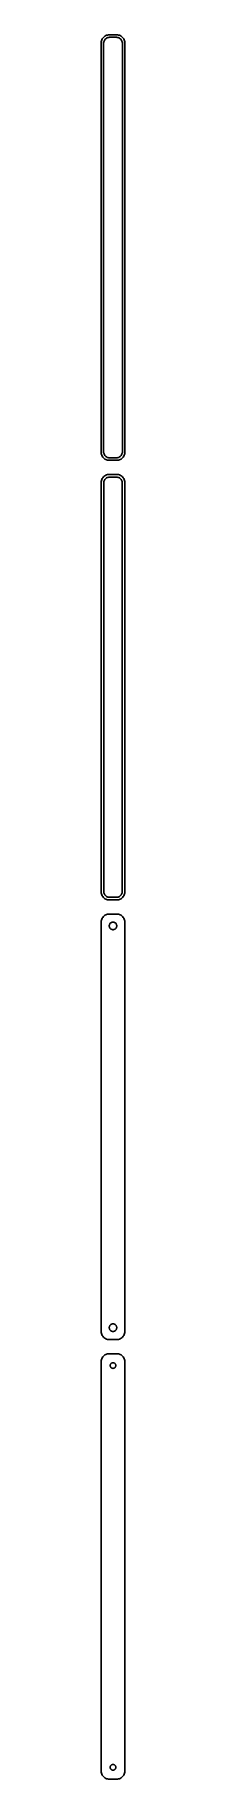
# Model space of a CAD drawing. Header units: metres. Extents: x -8 to 8, y 702 to 1809.
import ezdxf

# ---------------------------------------------------------------- set-up
doc = ezdxf.new("R2010")
doc.units = ezdxf.units.M

msp = doc.modelspace()

# ---------------------------------------------------------------- linework, layer by layer
for p, q in [((-7.46057, 1804.63), (-7.5, 1804)), ((-7.34291, 1805.24), (-7.46057, 1804.63)), ((-7.14888, 1805.84), (-7.34291, 1805.24)), ((-6.88153, 1806.41), (-7.14888, 1805.84)), ((-6.54507, 1806.94), (-6.88153, 1806.41)), ((-6.14484, 1807.42), (-6.54507, 1806.94)), ((-5.68712, 1807.85), (-6.14484, 1807.42)), ((-5.96844, 1804), (-5.87433, 1804.49)), ((-5.87433, 1804.49), (-5.7191, 1804.97)), ((-5.7191, 1804.97), (-5.50522, 1805.43)), ((-5.17912, 1808.22), (-5.68712, 1807.85)), ((-5.50522, 1805.43), (-5.23605, 1805.85)), ((-5.23605, 1805.85), (-4.91586, 1806.24)), ((-4.62889, 1808.52), (-5.17912, 1808.22)), ((-4.91586, 1806.24), (-4.54968, 1806.58)), ((-4.04507, 1808.76), (-4.62889, 1808.52)), ((-4.54968, 1806.58), (-4.1433, 1806.88)), ((-4.1433, 1806.88), (-3.70311, 1807.12)), ((-3.4369, 1808.91), (-4.04507, 1808.76)), ((-3.70311, 1807.12), (-3.23605, 1807.3)), ((-2.81395, 1808.99), (-3.4369, 1808.91)), ((-3.23605, 1807.3), (-2.74951, 1807.43)), ((2.81395, 1808.99), (-2.81395, 1808.99)), ((-2.74951, 1807.43), (-2.25116, 1807.49)), ((-2.25116, 1807.49), (2.25116, 1807.49)), ((2.25116, 1807.49), (2.74951, 1807.43)), ((2.74951, 1807.43), (3.23605, 1807.3)), ((3.4369, 1808.91), (2.81395, 1808.99)), ((3.23605, 1807.3), (3.70311, 1807.12)), ((4.04507, 1808.76), (3.4369, 1808.91)), ((3.70311, 1807.12), (4.1433, 1806.88)), ((4.62889, 1808.52), (4.04507, 1808.76)), ((4.1433, 1806.88), (4.54968, 1806.58)), ((4.54968, 1806.58), (4.91586, 1806.24)), ((5.17912, 1808.22), (4.62889, 1808.52)), ((4.91586, 1806.24), (5.23605, 1805.85)), ((5.68712, 1807.85), (5.17912, 1808.22)), ((5.23605, 1805.85), (5.50522, 1805.43)), ((5.50522, 1805.43), (5.7191, 1804.97)), ((6.14484, 1807.42), (5.68712, 1807.85)), ((5.7191, 1804.97), (5.87433, 1804.49)), ((5.87433, 1804.49), (5.96844, 1804)), ((6.54507, 1806.94), (6.14484, 1807.42)), ((6.88153, 1806.41), (6.54507, 1806.94)), ((7.14888, 1805.84), (6.88153, 1806.41)), ((7.34291, 1805.24), (7.14888, 1805.84)), ((7.46057, 1804.63), (7.34291, 1805.24)), ((7.5, 1804), (7.46057, 1804.63)), ((-7.5, 1804), (-7.5, 1544)), ((-6, 1803.5), (-5.96844, 1804)), ((-6, 1544.5), (-6, 1803.5)), ((5.96844, 1804), (6, 1803.5)), ((6, 1803.5), (6, 1544.5)), ((7.5, 1544), (7.5, 1804)), ((-7.5, 1544), (-7.46057, 1543.37)), ((-7.46057, 1543.37), (-7.34291, 1542.76)), ((-7.34291, 1542.76), (-7.14888, 1542.16)), ((-7.14888, 1542.16), (-6.88153, 1541.59)), ((-6.88153, 1541.59), (-6.54507, 1541.06)), ((-6.54507, 1541.06), (-6.14484, 1540.58)), ((-6.14484, 1540.58), (-5.68712, 1540.15)), ((-5.96844, 1544), (-6, 1544.5)), ((-5.87433, 1543.51), (-5.96844, 1544)), ((-5.7191, 1543.03), (-5.87433, 1543.51)), ((-5.50522, 1542.57), (-5.7191, 1543.03)), ((-5.68712, 1540.15), (-5.17912, 1539.78)), ((-5.23605, 1542.15), (-5.50522, 1542.57)), ((-4.91586, 1541.76), (-5.23605, 1542.15)), ((-5.17912, 1539.78), (-4.62889, 1539.48)), ((-4.54968, 1541.42), (-4.91586, 1541.76)), ((-4.62889, 1539.48), (-4.04507, 1539.24)), ((-4.1433, 1541.12), (-4.54968, 1541.42)), ((-3.70311, 1540.88), (-4.1433, 1541.12)), ((-4.04507, 1539.24), (-3.4369, 1539.09)), ((-3.23605, 1540.7), (-3.70311, 1540.88)), ((-3.4369, 1539.09), (-2.81395, 1539.01)), ((-2.74951, 1540.57), (-3.23605, 1540.7)), ((-2.81395, 1539.01), (2.81395, 1539.01)), ((-2.25116, 1540.51), (-2.74951, 1540.57)), ((2.25116, 1540.51), (-2.25116, 1540.51)), ((2.74951, 1540.57), (2.25116, 1540.51)), ((3.23605, 1540.7), (2.74951, 1540.57)), ((2.81395, 1539.01), (3.4369, 1539.09)), ((3.70311, 1540.88), (3.23605, 1540.7)), ((3.4369, 1539.09), (4.04507, 1539.24)), ((4.1433, 1541.12), (3.70311, 1540.88)), ((4.04507, 1539.24), (4.62889, 1539.48)), ((4.54968, 1541.42), (4.1433, 1541.12)), ((4.91586, 1541.76), (4.54968, 1541.42)), ((4.62889, 1539.48), (5.17912, 1539.78)), ((5.23605, 1542.15), (4.91586, 1541.76)), ((5.17912, 1539.78), (5.68712, 1540.15)), ((5.50522, 1542.57), (5.23605, 1542.15)), ((5.7191, 1543.03), (5.50522, 1542.57)), ((5.68712, 1540.15), (6.14484, 1540.58)), ((5.87433, 1543.51), (5.7191, 1543.03)), ((5.96844, 1544), (5.87433, 1543.51)), ((6, 1544.5), (5.96844, 1544)), ((6.14484, 1540.58), (6.54507, 1541.06)), ((6.54507, 1541.06), (6.88153, 1541.59)), ((6.88153, 1541.59), (7.14888, 1542.16)), ((7.14888, 1542.16), (7.34291, 1542.76)), ((7.34291, 1542.76), (7.46057, 1543.37)), ((7.46057, 1543.37), (7.5, 1544)), ((-6.54507, 1527.94), (-6.88153, 1527.41)), ((-6.14484, 1528.42), (-6.54507, 1527.94)), ((-5.68712, 1528.85), (-6.14484, 1528.42)), ((-5.17912, 1529.22), (-5.68712, 1528.85)), ((-4.62889, 1529.52), (-5.17912, 1529.22)), ((-4.04507, 1529.76), (-4.62889, 1529.52)), ((-4.46851, 1527.48), (-4.07506, 1527.77)), ((-4.07506, 1527.77), (-3.64888, 1528)), ((-3.4369, 1529.91), (-4.04507, 1529.76)), ((-3.64888, 1528), (-3.1967, 1528.18)), ((-2.81395, 1529.99), (-3.4369, 1529.91)), ((-3.1967, 1528.18), (-2.72565, 1528.3)), ((2.81395, 1529.99), (-2.81395, 1529.99)), ((-2.72565, 1528.3), (-2.24316, 1528.36)), ((-2.24316, 1528.36), (2.24316, 1528.36)), ((2.24316, 1528.36), (2.72565, 1528.3)), ((2.72565, 1528.3), (3.1967, 1528.18)), ((3.4369, 1529.91), (2.81395, 1529.99)), ((3.1967, 1528.18), (3.64888, 1528)), ((4.04507, 1529.76), (3.4369, 1529.91)), ((3.64888, 1528), (4.07506, 1527.77)), ((4.62889, 1529.52), (4.04507, 1529.76)), ((4.07506, 1527.77), (4.46851, 1527.48)), ((5.17912, 1529.22), (4.62889, 1529.52)), ((5.68712, 1528.85), (5.17912, 1529.22)), ((6.14484, 1528.42), (5.68712, 1528.85)), ((6.54507, 1527.94), (6.14484, 1528.42)), ((6.88153, 1527.41), (6.54507, 1527.94)), ((-7.46057, 1525.63), (-7.5, 1525)), ((-7.5, 1525), (-7.5, 1265)), ((-7.34291, 1526.24), (-7.46057, 1525.63)), ((-7.14888, 1526.84), (-7.34291, 1526.24)), ((-6.88153, 1527.41), (-7.14888, 1526.84)), ((-5.87262, 1524.5), (-5.84209, 1524.99)), ((-5.87262, 1265.5), (-5.87262, 1524.5)), ((-5.84209, 1524.99), (-5.75096, 1525.46)), ((-5.75096, 1525.46), (-5.60068, 1525.93)), ((-5.60068, 1525.93), (-5.3936, 1526.37)), ((-5.3936, 1526.37), (-5.13301, 1526.78)), ((-5.13301, 1526.78), (-4.82301, 1527.15)), ((-4.82301, 1527.15), (-4.46851, 1527.48)), ((4.46851, 1527.48), (4.82301, 1527.15)), ((4.82301, 1527.15), (5.13301, 1526.78)), ((5.13301, 1526.78), (5.3936, 1526.37)), ((5.3936, 1526.37), (5.60068, 1525.93)), ((5.60068, 1525.93), (5.75096, 1525.46)), ((5.75096, 1525.46), (5.84209, 1524.99)), ((5.84209, 1524.99), (5.87262, 1524.5)), ((5.87262, 1524.5), (5.87262, 1265.5)), ((7.14888, 1526.84), (6.88153, 1527.41)), ((7.34291, 1526.24), (7.14888, 1526.84)), ((7.46057, 1525.63), (7.34291, 1526.24)), ((7.5, 1525), (7.46057, 1525.63)), ((7.5, 1265), (7.5, 1525)), ((-7.5, 1265), (-7.46057, 1264.37)), ((-7.46057, 1264.37), (-7.34291, 1263.76)), ((-7.34291, 1263.76), (-7.14888, 1263.16)), ((-7.14888, 1263.16), (-6.88153, 1262.59)), ((-6.88153, 1262.59), (-6.54507, 1262.06)), ((-6.54507, 1262.06), (-6.14484, 1261.58)), ((-5.84209, 1265.01), (-5.87262, 1265.5)), ((-5.75096, 1264.54), (-5.84209, 1265.01)), ((-5.60068, 1264.07), (-5.75096, 1264.54)), ((-5.3936, 1263.63), (-5.60068, 1264.07)), ((-5.13301, 1263.22), (-5.3936, 1263.63)), ((-4.82301, 1262.85), (-5.13301, 1263.22)), ((-4.46851, 1262.52), (-4.82301, 1262.85)), ((-4.07506, 1262.23), (-4.46851, 1262.52)), ((-3.64888, 1262), (-4.07506, 1262.23)), ((-3.1967, 1261.82), (-3.64888, 1262)), ((3.64888, 1262), (3.1967, 1261.82)), ((4.07506, 1262.23), (3.64888, 1262)), ((4.46851, 1262.52), (4.07506, 1262.23)), ((4.82301, 1262.85), (4.46851, 1262.52)), ((5.13301, 1263.22), (4.82301, 1262.85)), ((5.3936, 1263.63), (5.13301, 1263.22)), ((5.60068, 1264.07), (5.3936, 1263.63)), ((5.75096, 1264.54), (5.60068, 1264.07)), ((5.84209, 1265.01), (5.75096, 1264.54)), ((5.87262, 1265.5), (5.84209, 1265.01)), ((6.14484, 1261.58), (6.54507, 1262.06)), ((6.54507, 1262.06), (6.88153, 1262.59)), ((6.88153, 1262.59), (7.14888, 1263.16)), ((7.14888, 1263.16), (7.34291, 1263.76)), ((7.34291, 1263.76), (7.46057, 1264.37)), ((7.46057, 1264.37), (7.5, 1265)), ((-6.14484, 1261.58), (-5.68712, 1261.15)), ((-5.68712, 1261.15), (-5.17912, 1260.78)), ((-5.17912, 1260.78), (-4.62889, 1260.48)), ((-4.62889, 1260.48), (-4.04507, 1260.24)), ((-4.04507, 1260.24), (-3.4369, 1260.09)), ((-3.4369, 1250.91), (-4.04507, 1250.76)), ((-3.4369, 1260.09), (-2.81395, 1260.01)), ((-2.81395, 1250.99), (-3.4369, 1250.91)), ((-2.72565, 1261.7), (-3.1967, 1261.82)), ((-2.81395, 1260.01), (2.81395, 1260.01)), ((2.81395, 1250.99), (-2.81395, 1250.99)), ((-2.24316, 1261.64), (-2.72565, 1261.7)), ((2.24316, 1261.64), (-2.24316, 1261.64)), ((2.72565, 1261.7), (2.24316, 1261.64)), ((3.1967, 1261.82), (2.72565, 1261.7)), ((2.81395, 1260.01), (3.4369, 1260.09)), ((3.4369, 1250.91), (2.81395, 1250.99)), ((3.4369, 1260.09), (4.04507, 1260.24)), ((4.04507, 1250.76), (3.4369, 1250.91)), ((4.04507, 1260.24), (4.62889, 1260.48)), ((4.62889, 1260.48), (5.17912, 1260.78)), ((5.17912, 1260.78), (5.68712, 1261.15)), ((5.68712, 1261.15), (6.14484, 1261.58)), ((-7.46057, 1246.63), (-7.5, 1246)), ((-7.5, 1246), (-7.5, 986)), ((-7.34291, 1247.24), (-7.46057, 1246.63)), ((-7.14888, 1247.84), (-7.34291, 1247.24)), ((-6.88153, 1248.41), (-7.14888, 1247.84)), ((-6.54507, 1248.94), (-6.88153, 1248.41)), ((-6.14484, 1249.42), (-6.54507, 1248.94)), ((-5.68712, 1249.85), (-6.14484, 1249.42)), ((-5.17912, 1250.22), (-5.68712, 1249.85)), ((-4.62889, 1250.52), (-5.17912, 1250.22)), ((-4.04507, 1250.76), (-4.62889, 1250.52)), ((-2.39999, 1243.5), (-2.38107, 1243.8)), ((-2.38107, 1243.2), (-2.39999, 1243.5)), ((-2.38107, 1243.8), (-2.32458, 1244.1)), ((-2.32458, 1242.9), (-2.38107, 1243.2)), ((-2.32458, 1244.1), (-2.23146, 1244.38)), ((-2.23146, 1242.62), (-2.32458, 1242.9)), ((-2.23146, 1244.38), (-2.10313, 1244.66)), ((-2.10313, 1242.34), (-2.23146, 1242.62)), ((-2.10313, 1244.66), (-1.94164, 1244.91)), ((-1.94164, 1242.09), (-2.10313, 1242.34)), ((-1.94164, 1244.91), (-1.74951, 1245.14)), ((-1.74951, 1241.86), (-1.94164, 1242.09)), ((-1.74951, 1245.14), (-1.52982, 1245.35)), ((-1.52982, 1241.65), (-1.74951, 1241.86)), ((-1.52982, 1245.35), (-1.28598, 1245.53)), ((-1.28598, 1241.47), (-1.52982, 1241.65)), ((-1.28598, 1245.53), (-1.02187, 1245.67)), ((-1.02187, 1241.33), (-1.28598, 1241.47)), ((-1.02187, 1245.67), (-0.741638, 1245.78)), ((-0.741638, 1241.22), (-1.02187, 1241.33)), ((-0.741638, 1245.78), (-0.449707, 1245.86)), ((-0.449707, 1241.14), (-0.741638, 1241.22)), ((-0.449707, 1245.86), (-0.150696, 1245.9)), ((-0.150696, 1241.1), (-0.449707, 1241.14)), ((-0.150696, 1245.9), (0.150696, 1245.9)), ((0.150696, 1241.1), (-0.150696, 1241.1)), ((0.150696, 1245.9), (0.449707, 1245.86)), ((0.449707, 1241.14), (0.150696, 1241.1)), ((0.449707, 1245.86), (0.741638, 1245.78)), ((0.741638, 1241.22), (0.449707, 1241.14)), ((0.741638, 1245.78), (1.02187, 1245.67)), ((1.02187, 1241.33), (0.741638, 1241.22)), ((1.02187, 1245.67), (1.28598, 1245.53)), ((1.28598, 1241.47), (1.02187, 1241.33)), ((1.28598, 1245.53), (1.52982, 1245.35)), ((1.52982, 1241.65), (1.28598, 1241.47)), ((1.52982, 1245.35), (1.74951, 1245.14)), ((1.74951, 1241.86), (1.52982, 1241.65)), ((1.74951, 1245.14), (1.94164, 1244.91)), ((1.94164, 1242.09), (1.74951, 1241.86)), ((1.94164, 1244.91), (2.10313, 1244.66)), ((2.10313, 1242.34), (1.94164, 1242.09)), ((2.10313, 1244.66), (2.23146, 1244.38)), ((2.23146, 1242.62), (2.10313, 1242.34)), ((2.23146, 1244.38), (2.32458, 1244.1)), ((2.32458, 1242.9), (2.23146, 1242.62)), ((2.32458, 1244.1), (2.38107, 1243.8)), ((2.38107, 1243.2), (2.32458, 1242.9)), ((2.38107, 1243.8), (2.39999, 1243.5)), ((2.39999, 1243.5), (2.38107, 1243.2)), ((4.62889, 1250.52), (4.04507, 1250.76)), ((5.17912, 1250.22), (4.62889, 1250.52)), ((5.68712, 1249.85), (5.17912, 1250.22)), ((6.14484, 1249.42), (5.68712, 1249.85)), ((6.54507, 1248.94), (6.14484, 1249.42)), ((6.88153, 1248.41), (6.54507, 1248.94)), ((7.14888, 1247.84), (6.88153, 1248.41)), ((7.34291, 1247.24), (7.14888, 1247.84)), ((7.46057, 1246.63), (7.34291, 1247.24)), ((7.5, 1246), (7.46057, 1246.63)), ((7.5, 986), (7.5, 1246)), ((-7.5, 986), (-7.46057, 985.373)), ((-7.46057, 985.373), (-7.34291, 984.757)), ((-2.39999, 988.5), (-2.38107, 988.801)), ((-2.38107, 988.199), (-2.39999, 988.5)), ((-2.38107, 988.801), (-2.32458, 989.097)), ((-2.32458, 987.903), (-2.38107, 988.199)), ((-2.32458, 989.097), (-2.23146, 989.383)), ((-2.23146, 987.617), (-2.32458, 987.903)), ((-2.23146, 989.383), (-2.10313, 989.656)), ((-2.10313, 987.344), (-2.23146, 987.617)), ((-2.10313, 989.656), (-1.94164, 989.911)), ((-1.94164, 987.089), (-2.10313, 987.344)), ((-1.94164, 989.911), (-1.74951, 990.143)), ((-1.74951, 986.857), (-1.94164, 987.089)), ((-1.74951, 990.143), (-1.52982, 990.349)), ((-1.52982, 986.651), (-1.74951, 986.857)), ((-1.52982, 990.349), (-1.28598, 990.526)), ((-1.28598, 986.474), (-1.52982, 986.651)), ((-1.28598, 990.526), (-1.02187, 990.672)), ((-1.02187, 986.328), (-1.28598, 986.474)), ((-1.02187, 990.672), (-0.741638, 990.783)), ((-0.741638, 986.217), (-1.02187, 986.328)), ((-0.741638, 990.783), (-0.449707, 990.857)), ((-0.449707, 986.143), (-0.741638, 986.217)), ((-0.449707, 990.857), (-0.150696, 990.895)), ((-0.150696, 986.105), (-0.449707, 986.143)), ((-0.150696, 990.895), (0.150696, 990.895)), ((0.150696, 986.105), (-0.150696, 986.105)), ((0.150696, 990.895), (0.449707, 990.857)), ((0.449707, 986.143), (0.150696, 986.105)), ((0.449707, 990.857), (0.741638, 990.783)), ((0.741638, 986.217), (0.449707, 986.143)), ((0.741638, 990.783), (1.02187, 990.672)), ((1.02187, 986.328), (0.741638, 986.217)), ((1.02187, 990.672), (1.28598, 990.526)), ((1.28598, 986.474), (1.02187, 986.328)), ((1.28598, 990.526), (1.52982, 990.349)), ((1.52982, 986.651), (1.28598, 986.474)), ((1.52982, 990.349), (1.74951, 990.143)), ((1.74951, 986.857), (1.52982, 986.651)), ((1.74951, 990.143), (1.94164, 989.911)), ((1.94164, 987.089), (1.74951, 986.857)), ((1.94164, 989.911), (2.10313, 989.656)), ((2.10313, 987.344), (1.94164, 987.089)), ((2.10313, 989.656), (2.23146, 989.383)), ((2.23146, 987.617), (2.10313, 987.344)), ((2.23146, 989.383), (2.32458, 989.097)), ((2.32458, 987.903), (2.23146, 987.617)), ((2.32458, 989.097), (2.38107, 988.801)), ((2.38107, 988.199), (2.32458, 987.903)), ((2.38107, 988.801), (2.39999, 988.5)), ((2.39999, 988.5), (2.38107, 988.199)), ((7.34291, 984.757), (7.46057, 985.373)), ((7.46057, 985.373), (7.5, 986)), ((-7.34291, 984.757), (-7.14888, 984.159)), ((-7.14888, 984.159), (-6.88153, 983.591)), ((-6.88153, 983.591), (-6.54507, 983.061)), ((-6.54507, 983.061), (-6.14484, 982.577)), ((-6.14484, 982.577), (-5.68712, 982.147)), ((-5.68712, 982.147), (-5.17912, 981.778)), ((-5.17912, 981.778), (-4.62889, 981.476)), ((-4.62889, 981.476), (-4.04507, 981.245)), ((-4.04507, 981.245), (-3.4369, 981.089)), ((-3.4369, 981.089), (-2.81395, 981.01)), ((-2.81395, 981.01), (2.81395, 981.01)), ((2.81395, 981.01), (3.4369, 981.089)), ((3.4369, 981.089), (4.04507, 981.245)), ((4.04507, 981.245), (4.62889, 981.476)), ((4.62889, 981.476), (5.17912, 981.778)), ((5.17912, 981.778), (5.68712, 982.147)), ((5.68712, 982.147), (6.14484, 982.577)), ((6.14484, 982.577), (6.54507, 983.061)), ((6.54507, 983.061), (6.88153, 983.591)), ((6.88153, 983.591), (7.14888, 984.159)), ((7.14888, 984.159), (7.34291, 984.757)), ((-7.46057, 967.627), (-7.5, 967)), ((-7.5, 967), (-7.5, 707)), ((-7.34291, 968.243), (-7.46057, 967.627)), ((-7.14888, 968.841), (-7.34291, 968.243)), ((-6.88153, 969.409), (-7.14888, 968.841)), ((-6.54507, 969.939), (-6.88153, 969.409)), ((-6.14484, 970.423), (-6.54507, 969.939)), ((-5.68712, 970.853), (-6.14484, 970.423)), ((-5.17912, 971.222), (-5.68712, 970.853)), ((-4.62889, 971.524), (-5.17912, 971.222)), ((-4.04507, 971.755), (-4.62889, 971.524)), ((-3.4369, 971.911), (-4.04507, 971.755)), ((-2.81395, 971.99), (-3.4369, 971.911)), ((2.81395, 971.99), (-2.81395, 971.99)), ((-1.79999, 964.5), (-1.7858, 964.726)), ((-1.7858, 964.274), (-1.79999, 964.5)), ((-1.7858, 964.726), (-1.74344, 964.948)), ((-1.74344, 964.052), (-1.7858, 964.274)), ((-1.74344, 964.948), (-1.67358, 965.163)), ((-1.67358, 963.837), (-1.74344, 964.052)), ((-1.67358, 965.163), (-1.57735, 965.367)), ((-1.57735, 963.633), (-1.67358, 963.837)), ((-1.57735, 965.367), (-1.45622, 965.558)), ((-1.45622, 963.442), (-1.57735, 963.633)), ((-1.45622, 965.558), (-1.31213, 965.732)), ((-1.31213, 963.268), (-1.45622, 963.442)), ((-1.31213, 965.732), (-1.14735, 965.887)), ((-1.14735, 963.113), (-1.31213, 963.268)), ((-1.14735, 965.887), (-0.964478, 966.02)), ((-0.964478, 962.98), (-1.14735, 963.113)), ((-0.964478, 966.02), (-0.766388, 966.129)), ((-0.766388, 966.129), (-0.556229, 966.212)), ((-0.556229, 966.212), (-0.33728, 966.268)), ((-0.33728, 966.268), (-0.113022, 966.296)), ((-0.113022, 966.296), (0.113022, 966.296)), ((0.113022, 966.296), (0.33728, 966.268)), ((0.33728, 966.268), (0.556229, 966.212)), ((0.556229, 966.212), (0.766388, 966.129)), ((0.766388, 966.129), (0.964478, 966.02)), ((0.964478, 966.02), (1.14735, 965.887)), ((1.14735, 963.113), (0.964478, 962.98)), ((1.14735, 965.887), (1.31213, 965.732)), ((1.31213, 963.268), (1.14735, 963.113)), ((1.31213, 965.732), (1.45622, 965.558)), ((1.45622, 963.442), (1.31213, 963.268)), ((1.45622, 965.558), (1.57735, 965.367)), ((1.57735, 963.633), (1.45622, 963.442)), ((1.57735, 965.367), (1.67358, 965.163)), ((1.67358, 963.837), (1.57735, 963.633)), ((1.67358, 965.163), (1.74344, 964.948)), ((1.74344, 964.052), (1.67358, 963.837)), ((1.74344, 964.948), (1.7858, 964.726)), ((1.7858, 964.274), (1.74344, 964.052)), ((1.7858, 964.726), (1.79999, 964.5)), ((1.79999, 964.5), (1.7858, 964.274)), ((3.4369, 971.911), (2.81395, 971.99)), ((4.04507, 971.755), (3.4369, 971.911)), ((4.62889, 971.524), (4.04507, 971.755)), ((5.17912, 971.222), (4.62889, 971.524)), ((5.68712, 970.853), (5.17912, 971.222)), ((6.14484, 970.423), (5.68712, 970.853)), ((6.54507, 969.939), (6.14484, 970.423)), ((6.88153, 969.409), (6.54507, 969.939)), ((7.14888, 968.841), (6.88153, 969.409)), ((7.34291, 968.243), (7.14888, 968.841)), ((7.46057, 967.627), (7.34291, 968.243)), ((7.5, 967), (7.46057, 967.627)), ((7.5, 707), (7.5, 967)), ((-0.766388, 962.871), (-0.964478, 962.98)), ((-0.556229, 962.788), (-0.766388, 962.871)), ((-0.33728, 962.732), (-0.556229, 962.788)), ((-0.113022, 962.704), (-0.33728, 962.732)), ((0.113022, 962.704), (-0.113022, 962.704)), ((0.33728, 962.732), (0.113022, 962.704)), ((0.556229, 962.788), (0.33728, 962.732)), ((0.766388, 962.871), (0.556229, 962.788)), ((0.964478, 962.98), (0.766388, 962.871)), ((-1.79999, 709.5), (-1.7858, 709.726)), ((-1.7858, 709.274), (-1.79999, 709.5)), ((-1.7858, 709.726), (-1.74344, 709.948)), ((-1.74344, 709.052), (-1.7858, 709.274)), ((-1.74344, 709.948), (-1.67358, 710.163)), ((-1.67358, 708.837), (-1.74344, 709.052)), ((-1.67358, 710.163), (-1.57735, 710.367)), ((-1.57735, 708.633), (-1.67358, 708.837)), ((-1.57735, 710.367), (-1.45622, 710.558)), ((-1.45622, 708.442), (-1.57735, 708.633)), ((-1.45622, 710.558), (-1.31213, 710.732)), ((-1.31213, 710.732), (-1.14735, 710.887)), ((-1.14735, 710.887), (-0.964478, 711.02)), ((-0.964478, 711.02), (-0.766388, 711.129)), ((-0.766388, 711.129), (-0.556229, 711.212)), ((-0.556229, 711.212), (-0.33728, 711.268)), ((-0.33728, 711.268), (-0.113022, 711.296)), ((-0.113022, 711.296), (0.113022, 711.296)), ((0.113022, 711.296), (0.33728, 711.268)), ((0.33728, 711.268), (0.556229, 711.212)), ((0.556229, 711.212), (0.766388, 711.129)), ((0.766388, 711.129), (0.964478, 711.02)), ((0.964478, 711.02), (1.14735, 710.887)), ((1.14735, 710.887), (1.31213, 710.732)), ((1.31213, 710.732), (1.45622, 710.558)), ((1.45622, 710.558), (1.57735, 710.367)), ((1.57735, 708.633), (1.45622, 708.442)), ((1.57735, 710.367), (1.67358, 710.163)), ((1.67358, 708.837), (1.57735, 708.633)), ((1.67358, 710.163), (1.74344, 709.948)), ((1.74344, 709.052), (1.67358, 708.837)), ((1.74344, 709.948), (1.7858, 709.726)), ((1.7858, 709.274), (1.74344, 709.052)), ((1.7858, 709.726), (1.79999, 709.5)), ((1.79999, 709.5), (1.7858, 709.274)), ((-7.5, 707), (-7.46057, 706.373)), ((-7.46057, 706.373), (-7.34291, 705.757)), ((-7.34291, 705.757), (-7.14888, 705.159)), ((-7.14888, 705.159), (-6.88153, 704.591)), ((-6.88153, 704.591), (-6.54507, 704.061)), ((-6.54507, 704.061), (-6.14484, 703.577)), ((-6.14484, 703.577), (-5.68712, 703.147)), ((-5.68712, 703.147), (-5.17912, 702.778)), ((-5.17912, 702.778), (-4.62889, 702.476)), ((-4.62889, 702.476), (-4.04507, 702.245)), ((-4.04507, 702.245), (-3.4369, 702.089)), ((-3.4369, 702.089), (-2.81395, 702.01)), ((-2.81395, 702.01), (2.81395, 702.01)), ((-1.31213, 708.268), (-1.45622, 708.442)), ((-1.14735, 708.113), (-1.31213, 708.268)), ((-0.964478, 707.98), (-1.14735, 708.113)), ((-0.766388, 707.871), (-0.964478, 707.98)), ((-0.556229, 707.788), (-0.766388, 707.871)), ((-0.33728, 707.732), (-0.556229, 707.788)), ((-0.113022, 707.704), (-0.33728, 707.732)), ((0.113022, 707.704), (-0.113022, 707.704)), ((0.33728, 707.732), (0.113022, 707.704)), ((0.556229, 707.788), (0.33728, 707.732)), ((0.766388, 707.871), (0.556229, 707.788)), ((0.964478, 707.98), (0.766388, 707.871)), ((1.14735, 708.113), (0.964478, 707.98)), ((1.31213, 708.268), (1.14735, 708.113)), ((1.45622, 708.442), (1.31213, 708.268)), ((2.81395, 702.01), (3.4369, 702.089)), ((3.4369, 702.089), (4.04507, 702.245)), ((4.04507, 702.245), (4.62889, 702.476)), ((4.62889, 702.476), (5.17912, 702.778)), ((5.17912, 702.778), (5.68712, 703.147)), ((5.68712, 703.147), (6.14484, 703.577)), ((6.14484, 703.577), (6.54507, 704.061)), ((6.54507, 704.061), (6.88153, 704.591)), ((6.88153, 704.591), (7.14888, 705.159)), ((7.14888, 705.159), (7.34291, 705.757)), ((7.34291, 705.757), (7.46057, 706.373)), ((7.46057, 706.373), (7.5, 707))]:
    msp.add_line(p, q)

doc.saveas('drawing.dxf')
